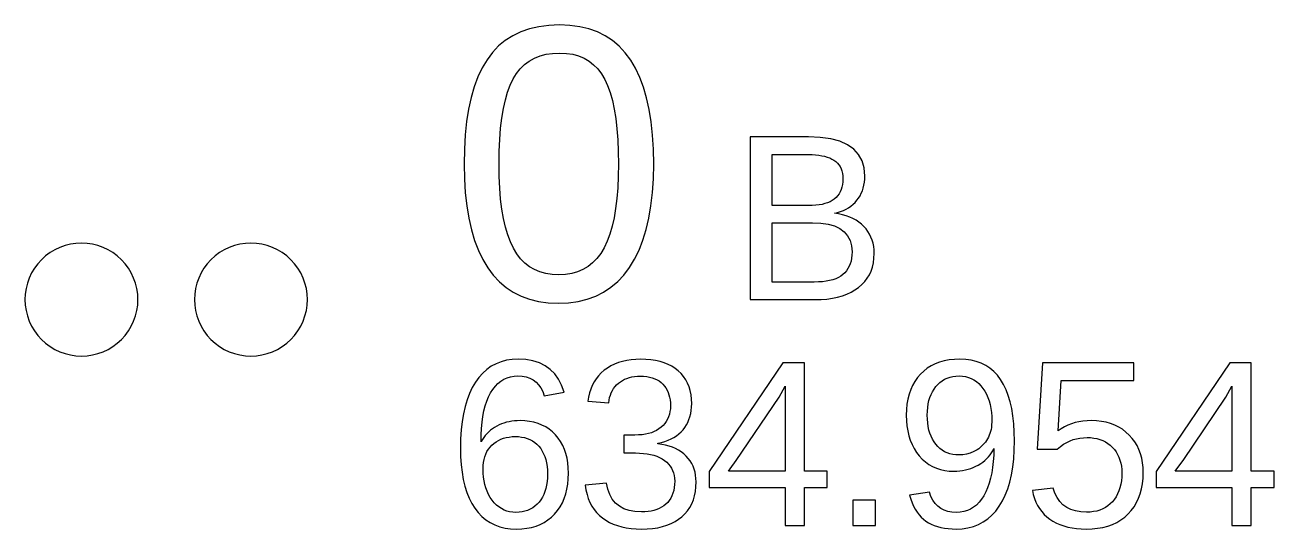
# Model space of a CAD drawing. Header units: metres. Extents: x -61 to 817, y 39 to 684.
# Drawn here: x 317.13 to 339.24, y 294.39 to 303.32 of the extents above; entities that cross this region are included whole.
import ezdxf

# ---------------------------------------------------------------- set-up
doc = ezdxf.new("R2010")
doc.units = ezdxf.units.M

msp = doc.modelspace()

# ---------------------------------------------------------------- linework, layer by layer
for p, q in [((325.907, 303.2), (325.764, 303.132)), ((326.061, 303.253), (325.907, 303.2)), ((326.227, 303.291), (326.061, 303.253)), ((326.405, 303.314), (326.227, 303.291)), ((326.594, 303.322), (326.405, 303.314)), ((326.778, 303.314), (326.594, 303.322)), ((326.951, 303.291), (326.778, 303.314)), ((327.113, 303.253), (326.951, 303.291)), ((327.264, 303.199), (327.113, 303.253)), ((327.404, 303.13), (327.264, 303.199)), ((325.514, 302.95), (325.406, 302.836)), ((325.633, 303.048), (325.514, 302.95)), ((325.764, 303.132), (325.633, 303.048)), ((327.533, 303.045), (327.404, 303.13)), ((327.651, 302.946), (327.533, 303.045)), ((327.758, 302.83), (327.651, 302.946)), ((325.406, 302.836), (325.31, 302.707)), ((326.058, 302.683), (326.149, 302.734)), ((326.149, 302.734), (326.248, 302.774)), ((326.248, 302.774), (326.356, 302.802)), ((326.356, 302.802), (326.471, 302.819)), ((326.471, 302.819), (326.594, 302.825)), ((326.594, 302.825), (326.714, 302.819)), ((326.714, 302.819), (326.826, 302.802)), ((326.826, 302.802), (326.931, 302.773)), ((326.931, 302.773), (327.027, 302.733)), ((327.027, 302.733), (327.116, 302.681)), ((327.854, 302.7), (327.758, 302.83)), ((325.225, 302.563), (325.149, 302.403)), ((325.31, 302.707), (325.225, 302.563)), ((325.831, 302.462), (325.899, 302.547)), ((325.899, 302.547), (325.974, 302.621)), ((325.974, 302.621), (326.058, 302.683)), ((327.116, 302.681), (327.197, 302.618)), ((327.197, 302.618), (327.271, 302.543)), ((327.271, 302.543), (327.336, 302.457)), ((327.939, 302.554), (327.854, 302.7)), ((328.014, 302.394), (327.939, 302.554)), ((325.149, 302.403), (325.084, 302.228)), ((325.72, 302.257), (325.772, 302.366)), ((325.772, 302.366), (325.831, 302.462)), ((327.336, 302.457), (327.394, 302.359)), ((327.394, 302.359), (327.445, 302.248)), ((328.079, 302.219), (328.014, 302.394)), ((325.084, 302.228), (325.029, 302.038)), ((325.634, 301.995), (325.673, 302.133)), ((325.673, 302.133), (325.72, 302.257)), ((327.445, 302.248), (327.49, 302.124)), ((327.49, 302.124), (327.529, 301.985)), ((328.135, 302.029), (328.079, 302.219)), ((324.984, 301.832), (324.949, 301.612)), ((325.029, 302.038), (324.984, 301.832)), ((325.572, 301.674), (325.6, 301.842)), ((325.6, 301.842), (325.634, 301.995)), ((327.529, 301.985), (327.562, 301.833)), ((327.562, 301.833), (327.589, 301.666)), ((328.18, 301.824), (328.135, 302.029)), ((324.949, 301.612), (324.924, 301.376)), ((325.551, 301.492), (325.572, 301.674)), ((327.589, 301.666), (327.61, 301.485)), ((328.215, 301.605), (328.18, 301.824)), ((325.535, 301.295), (325.551, 301.492)), ((327.61, 301.485), (327.625, 301.29)), ((328.24, 301.371), (328.215, 301.605)), ((324.924, 301.376), (324.909, 301.124)), ((325.526, 301.084), (325.535, 301.295)), ((327.625, 301.29), (327.634, 301.081)), ((328.255, 301.122), (328.24, 301.371)), ((331, 301.338), (329.968, 301.338)), ((329.968, 301.338), (329.968, 298.458)), ((331.21, 301.329), (331, 301.338)), ((331.395, 301.304), (331.21, 301.329)), ((331.555, 301.261), (331.395, 301.304)), ((331.691, 301.201), (331.555, 301.261)), ((331.802, 301.124), (331.691, 301.201)), ((324.909, 301.124), (324.904, 300.858)), ((325.523, 300.858), (325.526, 301.084)), ((327.634, 301.081), (327.637, 300.858)), ((328.26, 300.858), (328.255, 301.122)), ((330.356, 300.122), (330.356, 301.027)), ((330.356, 301.027), (331, 301.027)), ((331, 301.027), (331.064, 301.026)), ((331.064, 301.026), (331.124, 301.022)), ((331.124, 301.022), (331.182, 301.016)), ((331.182, 301.016), (331.235, 301.007)), ((331.235, 301.007), (331.286, 300.996)), ((331.286, 300.996), (331.332, 300.982)), ((331.332, 300.982), (331.376, 300.966)), ((331.376, 300.966), (331.415, 300.948)), ((331.415, 300.948), (331.452, 300.927)), ((331.888, 301.029), (331.802, 301.124)), ((331.95, 300.918), (331.888, 301.029)), ((324.904, 300.858), (324.909, 300.597)), ((325.526, 300.638), (325.523, 300.858)), ((327.637, 300.858), (327.634, 300.642)), ((328.255, 300.598), (328.26, 300.858)), ((331.452, 300.927), (331.485, 300.903)), ((331.485, 300.903), (331.514, 300.876)), ((331.514, 300.876), (331.539, 300.846)), ((331.539, 300.846), (331.56, 300.813)), ((331.56, 300.813), (331.578, 300.776)), ((331.578, 300.776), (331.591, 300.736)), ((331.591, 300.736), (331.601, 300.693)), ((331.987, 300.789), (331.95, 300.918)), ((331.999, 300.644), (331.987, 300.789)), ((324.909, 300.597), (324.924, 300.35)), ((325.535, 300.432), (325.526, 300.638)), ((327.634, 300.642), (327.624, 300.44)), ((328.239, 300.353), (328.255, 300.598)), ((331.601, 300.693), (331.607, 300.647)), ((331.607, 300.545), (331.601, 300.495)), ((331.607, 300.647), (331.609, 300.597)), ((331.609, 300.597), (331.607, 300.545)), ((331.983, 300.483), (331.992, 300.535)), ((331.992, 300.535), (331.997, 300.588)), ((331.997, 300.588), (331.999, 300.644)), ((324.924, 300.35), (324.95, 300.117)), ((325.551, 300.239), (325.535, 300.432)), ((327.624, 300.44), (327.609, 300.25)), ((328.212, 300.121), (328.239, 300.353)), ((331.517, 300.296), (331.489, 300.265)), ((331.541, 300.33), (331.517, 300.296)), ((331.562, 300.367), (331.541, 300.33)), ((331.579, 300.406), (331.562, 300.367)), ((331.592, 300.449), (331.579, 300.406)), ((331.601, 300.495), (331.592, 300.449)), ((331.887, 300.256), (331.914, 300.298)), ((331.914, 300.298), (331.936, 300.341)), ((331.936, 300.341), (331.955, 300.387)), ((331.955, 300.387), (331.971, 300.434)), ((331.971, 300.434), (331.983, 300.483)), ((324.95, 300.117), (324.986, 299.899)), ((325.573, 300.06), (325.551, 300.239)), ((325.601, 299.894), (325.573, 300.06)), ((327.586, 300.072), (327.558, 299.908)), ((327.609, 300.25), (327.586, 300.072)), ((328.176, 299.903), (328.212, 300.121)), ((331, 300.122), (330.356, 300.122)), ((331.066, 300.123), (331, 300.122)), ((331.128, 300.128), (331.066, 300.123)), ((331.187, 300.135), (331.128, 300.128)), ((331.241, 300.145), (331.187, 300.135)), ((331.292, 300.158), (331.241, 300.145)), ((331.339, 300.173), (331.292, 300.158)), ((331.382, 300.192), (331.339, 300.173)), ((331.421, 300.213), (331.382, 300.192)), ((331.457, 300.238), (331.421, 300.213)), ((331.489, 300.265), (331.457, 300.238)), ((331.618, 300.038), (331.665, 300.061)), ((331.665, 300.061), (331.71, 300.086)), ((331.71, 300.086), (331.751, 300.115)), ((331.751, 300.115), (331.789, 300.146)), ((331.789, 300.146), (331.825, 300.18)), ((331.825, 300.18), (331.858, 300.217)), ((331.858, 300.217), (331.887, 300.256)), ((324.986, 299.899), (325.033, 299.695)), ((325.635, 299.742), (325.601, 299.894)), ((327.558, 299.908), (327.524, 299.756)), ((328.128, 299.7), (328.176, 299.903)), ((331.46, 299.986), (331.516, 300)), ((331.533, 299.975), (331.46, 299.986)), ((331.516, 300), (331.568, 300.018)), ((331.602, 299.96), (331.533, 299.975)), ((331.568, 300.018), (331.618, 300.038)), ((331.668, 299.942), (331.602, 299.96)), ((331.73, 299.92), (331.668, 299.942)), ((331.788, 299.894), (331.73, 299.92)), ((331.842, 299.864), (331.788, 299.894)), ((331.892, 299.831), (331.842, 299.864)), ((325.033, 299.695), (325.09, 299.505)), ((325.676, 299.604), (325.635, 299.742)), ((327.524, 299.756), (327.483, 299.617)), ((328.07, 299.51), (328.128, 299.7)), ((330.356, 298.769), (330.356, 299.819)), ((330.356, 299.819), (331.07, 299.819)), ((331.07, 299.819), (331.217, 299.812)), ((331.217, 299.812), (331.347, 299.793)), ((331.347, 299.793), (331.46, 299.762)), ((331.46, 299.762), (331.555, 299.717)), ((331.555, 299.717), (331.633, 299.66)), ((331.633, 299.66), (331.694, 299.59)), ((331.938, 299.794), (331.892, 299.831)), ((331.981, 299.754), (331.938, 299.794)), ((332.019, 299.71), (331.981, 299.754)), ((332.053, 299.664), (332.019, 299.71)), ((332.083, 299.616), (332.053, 299.664)), ((317.84, 299.415), (317.747, 299.382)), ((317.935, 299.439), (317.84, 299.415)), ((318.032, 299.453), (317.935, 299.439)), ((318.13, 299.458), (318.032, 299.453)), ((318.228, 299.453), (318.13, 299.458)), ((318.325, 299.439), (318.228, 299.453)), ((318.42, 299.415), (318.325, 299.439)), ((318.513, 299.382), (318.42, 299.415)), ((320.84, 299.415), (320.747, 299.382)), ((320.935, 299.439), (320.84, 299.415)), ((321.032, 299.453), (320.935, 299.439)), ((321.13, 299.458), (321.032, 299.453)), ((321.228, 299.453), (321.13, 299.458)), ((321.325, 299.439), (321.228, 299.453)), ((321.42, 299.415), (321.325, 299.439)), ((321.513, 299.382), (321.42, 299.415)), ((325.09, 299.505), (325.157, 299.33)), ((325.723, 299.478), (325.676, 299.604)), ((325.776, 299.367), (325.723, 299.478)), ((327.435, 299.491), (327.382, 299.377)), ((327.483, 299.617), (327.435, 299.491)), ((328.002, 299.335), (328.07, 299.51)), ((331.694, 299.59), (331.737, 299.507)), ((331.737, 299.507), (331.763, 299.412)), ((331.763, 299.412), (331.772, 299.304)), ((332.107, 299.565), (332.083, 299.616)), ((332.128, 299.512), (332.107, 299.565)), ((332.144, 299.456), (332.128, 299.512)), ((332.155, 299.398), (332.144, 299.456)), ((332.162, 299.337), (332.155, 299.398)), ((317.495, 299.231), (317.423, 299.165)), ((317.574, 299.289), (317.495, 299.231)), ((317.658, 299.34), (317.574, 299.289)), ((317.747, 299.382), (317.658, 299.34)), ((318.601, 299.34), (318.513, 299.382)), ((318.685, 299.289), (318.601, 299.34)), ((318.764, 299.231), (318.685, 299.289)), ((318.837, 299.165), (318.764, 299.231)), ((320.495, 299.231), (320.423, 299.165)), ((320.574, 299.289), (320.495, 299.231)), ((320.658, 299.34), (320.574, 299.289)), ((320.747, 299.382), (320.658, 299.34)), ((321.601, 299.34), (321.513, 299.382)), ((321.685, 299.289), (321.601, 299.34)), ((321.764, 299.231), (321.685, 299.289)), ((321.837, 299.165), (321.764, 299.231)), ((325.157, 299.33), (325.234, 299.169)), ((325.836, 299.268), (325.776, 299.367)), ((325.903, 299.18), (325.836, 299.268)), ((325.978, 299.105), (325.903, 299.18)), ((327.254, 299.186), (327.179, 299.109)), ((327.322, 299.276), (327.254, 299.186)), ((327.382, 299.377), (327.322, 299.276)), ((327.922, 299.173), (328.002, 299.335)), ((331.764, 299.192), (331.754, 299.141)), ((331.77, 299.246), (331.764, 299.192)), ((331.772, 299.304), (331.77, 299.246)), ((332.15, 299.111), (332.16, 299.19)), ((332.16, 299.19), (332.164, 299.274)), ((332.164, 299.274), (332.162, 299.337)), ((317.298, 299.013), (317.248, 298.929)), ((317.357, 299.092), (317.298, 299.013)), ((317.423, 299.165), (317.357, 299.092)), ((318.903, 299.092), (318.837, 299.165)), ((318.961, 299.013), (318.903, 299.092)), ((319.012, 298.929), (318.961, 299.013)), ((320.298, 299.013), (320.248, 298.929)), ((320.357, 299.092), (320.298, 299.013)), ((320.423, 299.165), (320.357, 299.092)), ((321.903, 299.092), (321.837, 299.165)), ((321.961, 299.013), (321.903, 299.092)), ((322.012, 298.929), (321.961, 299.013)), ((325.234, 299.169), (325.322, 299.022)), ((325.322, 299.022), (325.42, 298.89)), ((326.06, 299.04), (325.978, 299.105)), ((326.149, 298.988), (326.06, 299.04)), ((326.246, 298.947), (326.149, 298.988)), ((327.008, 298.99), (326.912, 298.948)), ((327.098, 299.044), (327.008, 298.99)), ((327.179, 299.109), (327.098, 299.044)), ((327.733, 298.893), (327.833, 299.026)), ((327.833, 299.026), (327.922, 299.173)), ((331.674, 298.969), (331.645, 298.934)), ((331.7, 299.007), (331.674, 298.969)), ((331.722, 299.049), (331.7, 299.007)), ((331.74, 299.093), (331.722, 299.049)), ((331.754, 299.141), (331.74, 299.093)), ((332.079, 298.898), (332.109, 298.964)), ((332.109, 298.964), (332.133, 299.035)), ((332.133, 299.035), (332.15, 299.111)), ((317.173, 298.748), (317.149, 298.653)), ((317.206, 298.84), (317.173, 298.748)), ((317.248, 298.929), (317.206, 298.84)), ((319.054, 298.84), (319.012, 298.929)), ((319.087, 298.748), (319.054, 298.84)), ((319.111, 298.653), (319.087, 298.748)), ((320.173, 298.748), (320.149, 298.653)), ((320.206, 298.84), (320.173, 298.748)), ((320.248, 298.929), (320.206, 298.84)), ((322.054, 298.84), (322.012, 298.929)), ((322.087, 298.748), (322.054, 298.84)), ((322.111, 298.653), (322.087, 298.748)), ((325.42, 298.89), (325.528, 298.774)), ((325.528, 298.774), (325.647, 298.673)), ((326.35, 298.918), (326.246, 298.947)), ((326.461, 298.901), (326.35, 298.918)), ((326.58, 298.895), (326.461, 298.901)), ((326.698, 298.901), (326.58, 298.895)), ((326.809, 298.919), (326.698, 298.901)), ((326.912, 298.948), (326.809, 298.919)), ((327.503, 298.675), (327.623, 298.776)), ((327.623, 298.776), (327.733, 298.893)), ((331.1, 298.769), (330.356, 298.769)), ((331.176, 298.77), (331.1, 298.769)), ((331.246, 298.775), (331.176, 298.77)), ((331.313, 298.784), (331.246, 298.775)), ((331.374, 298.795), (331.313, 298.784)), ((331.431, 298.81), (331.374, 298.795)), ((331.483, 298.828), (331.431, 298.81)), ((331.53, 298.85), (331.483, 298.828)), ((331.573, 298.875), (331.53, 298.85)), ((331.611, 298.903), (331.573, 298.875)), ((331.645, 298.934), (331.611, 298.903)), ((331.946, 298.723), (331.997, 298.777)), ((331.997, 298.777), (332.041, 298.835)), ((332.041, 298.835), (332.079, 298.898)), ((317.135, 298.556), (317.13, 298.458)), ((317.149, 298.653), (317.135, 298.556)), ((319.125, 298.556), (319.111, 298.653)), ((319.13, 298.458), (319.125, 298.556)), ((320.135, 298.556), (320.13, 298.458)), ((320.149, 298.653), (320.135, 298.556)), ((322.125, 298.556), (322.111, 298.653)), ((322.13, 298.458), (322.125, 298.556)), ((325.647, 298.673), (325.775, 298.588)), ((325.775, 298.588), (325.914, 298.518)), ((325.914, 298.518), (326.064, 298.464)), ((327.083, 298.464), (327.233, 298.519)), ((327.233, 298.519), (327.373, 298.589)), ((327.373, 298.589), (327.503, 298.675)), ((331.515, 298.5), (331.6, 298.524)), ((331.6, 298.524), (331.68, 298.553)), ((331.68, 298.553), (331.755, 298.588)), ((331.755, 298.588), (331.824, 298.628)), ((331.824, 298.628), (331.888, 298.673)), ((331.888, 298.673), (331.946, 298.723)), ((317.13, 298.458), (317.135, 298.36)), ((317.135, 298.36), (317.149, 298.263)), ((319.111, 298.263), (319.125, 298.36)), ((319.125, 298.36), (319.13, 298.458)), ((320.13, 298.458), (320.135, 298.36)), ((320.135, 298.36), (320.149, 298.263)), ((322.111, 298.263), (322.125, 298.36)), ((322.125, 298.36), (322.13, 298.458)), ((326.064, 298.464), (326.223, 298.425)), ((326.223, 298.425), (326.393, 298.402)), ((326.393, 298.402), (326.573, 298.394)), ((326.573, 298.394), (326.753, 298.402)), ((326.753, 298.402), (326.923, 298.425)), ((326.923, 298.425), (327.083, 298.464)), ((329.968, 298.458), (331.12, 298.458)), ((331.12, 298.458), (331.227, 298.46)), ((331.227, 298.46), (331.328, 298.468)), ((331.328, 298.468), (331.424, 298.482)), ((331.424, 298.482), (331.515, 298.5)), ((317.149, 298.263), (317.173, 298.168)), ((317.173, 298.168), (317.206, 298.075)), ((317.206, 298.075), (317.248, 297.986)), ((319.012, 297.986), (319.054, 298.075)), ((319.054, 298.075), (319.087, 298.168)), ((319.087, 298.168), (319.111, 298.263)), ((320.149, 298.263), (320.173, 298.168)), ((320.173, 298.168), (320.206, 298.075)), ((320.206, 298.075), (320.248, 297.986)), ((322.012, 297.986), (322.054, 298.075)), ((322.054, 298.075), (322.087, 298.168)), ((322.087, 298.168), (322.111, 298.263)), ((317.248, 297.986), (317.298, 297.902)), ((317.298, 297.902), (317.357, 297.823)), ((318.903, 297.823), (318.961, 297.902)), ((318.961, 297.902), (319.012, 297.986)), ((320.248, 297.986), (320.298, 297.902)), ((320.298, 297.902), (320.357, 297.823)), ((321.903, 297.823), (321.961, 297.902)), ((321.961, 297.902), (322.012, 297.986)), ((317.357, 297.823), (317.423, 297.751)), ((317.423, 297.751), (317.495, 297.685)), ((317.495, 297.685), (317.574, 297.626)), ((318.685, 297.626), (318.764, 297.685)), ((318.764, 297.685), (318.837, 297.751)), ((318.837, 297.751), (318.903, 297.823)), ((320.357, 297.823), (320.423, 297.751)), ((320.423, 297.751), (320.495, 297.685)), ((320.495, 297.685), (320.574, 297.626)), ((321.685, 297.626), (321.764, 297.685)), ((321.764, 297.685), (321.837, 297.751)), ((321.837, 297.751), (321.903, 297.823)), ((317.574, 297.626), (317.658, 297.576)), ((317.658, 297.576), (317.747, 297.534)), ((317.747, 297.534), (317.84, 297.501)), ((317.84, 297.501), (317.935, 297.477)), ((317.935, 297.477), (318.032, 297.463)), ((318.032, 297.463), (318.13, 297.458)), ((318.13, 297.458), (318.228, 297.463)), ((318.228, 297.463), (318.325, 297.477)), ((318.325, 297.477), (318.42, 297.501)), ((318.42, 297.501), (318.513, 297.534)), ((318.513, 297.534), (318.601, 297.576)), ((318.601, 297.576), (318.685, 297.626)), ((320.574, 297.626), (320.658, 297.576)), ((320.658, 297.576), (320.747, 297.534)), ((320.747, 297.534), (320.84, 297.501)), ((320.84, 297.501), (320.935, 297.477)), ((320.935, 297.477), (321.032, 297.463)), ((321.032, 297.463), (321.13, 297.458)), ((321.13, 297.458), (321.228, 297.463)), ((321.228, 297.463), (321.325, 297.477)), ((321.325, 297.477), (321.42, 297.501)), ((321.42, 297.501), (321.513, 297.534)), ((321.513, 297.534), (321.601, 297.576)), ((321.601, 297.576), (321.685, 297.626)), ((325.307, 297.221), (325.234, 297.156)), ((325.385, 297.276), (325.307, 297.221)), ((325.469, 297.321), (325.385, 297.276)), ((325.558, 297.357), (325.469, 297.321)), ((325.653, 297.382), (325.558, 297.357)), ((325.754, 297.397), (325.653, 297.382)), ((325.86, 297.402), (325.754, 297.397)), ((325.997, 297.395), (325.86, 297.402)), ((326.123, 297.373), (325.997, 297.395)), ((326.237, 297.337), (326.123, 297.373)), ((326.339, 297.287), (326.237, 297.337)), ((326.429, 297.222), (326.339, 297.287)), ((326.508, 297.143), (326.429, 297.222)), ((327.386, 297.205), (327.333, 297.159)), ((327.443, 297.246), (327.386, 297.205)), ((327.504, 297.283), (327.443, 297.246)), ((327.568, 297.314), (327.504, 297.283)), ((327.636, 297.341), (327.568, 297.314)), ((327.708, 297.363), (327.636, 297.341)), ((327.783, 297.38), (327.708, 297.363)), ((327.861, 297.392), (327.783, 297.38)), ((327.943, 297.399), (327.861, 297.392)), ((328.029, 297.402), (327.943, 297.399)), ((328.122, 297.399), (328.029, 297.402)), ((328.21, 297.392), (328.122, 297.399)), ((328.293, 297.379), (328.21, 297.392)), ((328.372, 297.361), (328.293, 297.379)), ((328.446, 297.338), (328.372, 297.361)), ((328.515, 297.309), (328.446, 297.338)), ((328.58, 297.276), (328.515, 297.309)), ((328.64, 297.237), (328.58, 297.276)), ((328.695, 297.194), (328.64, 297.237)), ((328.745, 297.146), (328.695, 297.194)), ((330.549, 297.338), (329.244, 295.414)), ((330.931, 297.338), (330.549, 297.338)), ((330.931, 295.418), (330.931, 297.338)), ((333.041, 297.192), (332.983, 297.137)), ((333.104, 297.242), (333.041, 297.192)), ((333.172, 297.284), (333.104, 297.242)), ((333.245, 297.32), (333.172, 297.284)), ((333.322, 297.349), (333.245, 297.32)), ((333.405, 297.372), (333.322, 297.349)), ((333.492, 297.389), (333.405, 297.372)), ((333.584, 297.399), (333.492, 297.389)), ((333.681, 297.402), (333.584, 297.399)), ((333.784, 297.397), (333.681, 297.402)), ((333.881, 297.384), (333.784, 297.397)), ((333.972, 297.362), (333.881, 297.384)), ((334.058, 297.331), (333.972, 297.362)), ((334.138, 297.29), (334.058, 297.331)), ((334.212, 297.241), (334.138, 297.29)), ((334.281, 297.183), (334.212, 297.241)), ((335.142, 297.338), (335.047, 295.809)), ((336.762, 297.338), (335.142, 297.338)), ((336.762, 297.027), (336.762, 297.338)), ((338.458, 297.338), (337.153, 295.414)), ((338.84, 297.338), (338.458, 297.338)), ((338.84, 295.418), (338.84, 297.338)), ((325.105, 296.995), (325.049, 296.9)), ((325.167, 297.08), (325.105, 296.995)), ((325.234, 297.156), (325.167, 297.08)), ((325.457, 296.923), (325.503, 296.971)), ((325.503, 296.971), (325.553, 297.012)), ((325.553, 297.012), (325.607, 297.046)), ((325.607, 297.046), (325.664, 297.071)), ((325.664, 297.071), (325.724, 297.09)), ((325.724, 297.09), (325.788, 297.101)), ((325.788, 297.101), (325.855, 297.105)), ((325.855, 297.105), (325.932, 297.101)), ((325.932, 297.101), (326.003, 297.088)), ((326.003, 297.088), (326.067, 297.066)), ((326.067, 297.066), (326.126, 297.036)), ((326.126, 297.036), (326.178, 296.997)), ((326.178, 296.997), (326.223, 296.95)), ((326.575, 297.049), (326.508, 297.143)), ((326.63, 296.941), (326.575, 297.049)), ((327.205, 296.999), (327.173, 296.938)), ((327.242, 297.056), (327.205, 296.999)), ((327.285, 297.11), (327.242, 297.056)), ((327.333, 297.159), (327.285, 297.11)), ((327.604, 296.948), (327.636, 296.977)), ((327.636, 296.977), (327.67, 297.003)), ((327.67, 297.003), (327.706, 297.026)), ((327.706, 297.026), (327.745, 297.046)), ((327.745, 297.046), (327.786, 297.063)), ((327.786, 297.063), (327.829, 297.076)), ((327.829, 297.076), (327.875, 297.087)), ((327.875, 297.087), (327.922, 297.095)), ((327.922, 297.095), (327.972, 297.099)), ((327.972, 297.099), (328.025, 297.101)), ((328.025, 297.101), (328.082, 297.099)), ((328.082, 297.099), (328.136, 297.094)), ((328.136, 297.094), (328.186, 297.085)), ((328.186, 297.085), (328.234, 297.073)), ((328.234, 297.073), (328.278, 297.057)), ((328.278, 297.057), (328.319, 297.038)), ((328.319, 297.038), (328.357, 297.016)), ((328.357, 297.016), (328.391, 296.989)), ((328.391, 296.989), (328.423, 296.96)), ((328.789, 297.094), (328.745, 297.146)), ((328.827, 297.038), (328.789, 297.094)), ((328.859, 296.977), (328.827, 297.038)), ((328.886, 296.913), (328.859, 296.977)), ((332.884, 297.01), (332.844, 296.939)), ((332.93, 297.076), (332.884, 297.01)), ((332.983, 297.137), (332.93, 297.076)), ((333.29, 296.956), (333.328, 296.991)), ((333.328, 296.991), (333.368, 297.021)), ((333.368, 297.021), (333.411, 297.047)), ((333.411, 297.047), (333.457, 297.068)), ((333.457, 297.068), (333.506, 297.084)), ((333.506, 297.084), (333.557, 297.096)), ((333.557, 297.096), (333.611, 297.102)), ((333.611, 297.102), (333.668, 297.105)), ((333.668, 297.105), (333.726, 297.102)), ((333.726, 297.102), (333.781, 297.094)), ((333.781, 297.094), (333.833, 297.08)), ((333.833, 297.08), (333.882, 297.062)), ((333.882, 297.062), (333.929, 297.037)), ((333.929, 297.037), (333.973, 297.007)), ((333.973, 297.007), (334.015, 296.972)), ((334.015, 296.972), (334.054, 296.932)), ((334.344, 297.117), (334.281, 297.183)), ((334.401, 297.041), (334.344, 297.117)), ((334.452, 296.956), (334.401, 297.041)), ((335.421, 296.131), (335.475, 297.027)), ((335.475, 297.027), (336.762, 297.027)), ((325, 296.797), (324.958, 296.685)), ((325.049, 296.9), (325, 296.797)), ((325.338, 296.735), (325.374, 296.805)), ((325.374, 296.805), (325.414, 296.868)), ((325.414, 296.868), (325.457, 296.923)), ((326.223, 296.95), (326.263, 296.894)), ((326.263, 296.894), (326.296, 296.829)), ((326.296, 296.829), (326.323, 296.756)), ((326.323, 296.756), (326.673, 296.819)), ((326.673, 296.819), (326.63, 296.941)), ((327.124, 296.805), (327.107, 296.732)), ((327.146, 296.873), (327.124, 296.805)), ((327.173, 296.938), (327.146, 296.873)), ((327.48, 296.723), (327.493, 296.767)), ((327.493, 296.767), (327.509, 296.808)), ((327.509, 296.808), (327.529, 296.847)), ((327.529, 296.847), (327.551, 296.883)), ((327.551, 296.883), (327.576, 296.917)), ((327.576, 296.917), (327.604, 296.948)), ((328.423, 296.96), (328.451, 296.927)), ((328.451, 296.927), (328.476, 296.893)), ((328.476, 296.893), (328.497, 296.855)), ((328.497, 296.855), (328.515, 296.815)), ((328.515, 296.815), (328.53, 296.773)), ((328.53, 296.773), (328.542, 296.728)), ((328.906, 296.845), (328.886, 296.913)), ((328.921, 296.773), (328.906, 296.845)), ((328.93, 296.696), (328.921, 296.773)), ((330.479, 296.731), (330.585, 296.926)), ((330.585, 296.926), (330.585, 295.418)), ((332.782, 296.782), (332.76, 296.697)), ((332.81, 296.863), (332.782, 296.782)), ((332.844, 296.939), (332.81, 296.863)), ((333.151, 296.725), (333.171, 296.777)), ((333.171, 296.777), (333.195, 296.827)), ((333.195, 296.827), (333.223, 296.874)), ((333.223, 296.874), (333.255, 296.917)), ((333.255, 296.917), (333.29, 296.956)), ((334.054, 296.932), (334.09, 296.886)), ((334.09, 296.886), (334.123, 296.835)), ((334.123, 296.835), (334.152, 296.782)), ((334.152, 296.782), (334.177, 296.724)), ((334.498, 296.862), (334.452, 296.956)), ((334.537, 296.76), (334.498, 296.862)), ((334.57, 296.648), (334.537, 296.76)), ((338.387, 296.731), (338.494, 296.926)), ((338.494, 296.926), (338.494, 295.418)), ((324.922, 296.564), (324.892, 296.435)), ((324.958, 296.685), (324.922, 296.564)), ((325.256, 296.485), (325.279, 296.575)), ((325.279, 296.575), (325.307, 296.658)), ((325.307, 296.658), (325.338, 296.735)), ((327.107, 296.732), (327.096, 296.656)), ((327.096, 296.656), (327.464, 296.628)), ((327.464, 296.628), (327.47, 296.677)), ((327.47, 296.677), (327.48, 296.723)), ((328.542, 296.728), (328.55, 296.68)), ((328.555, 296.525), (328.548, 296.475)), ((328.55, 296.68), (328.555, 296.63)), ((328.555, 296.63), (328.557, 296.578)), ((328.557, 296.578), (328.555, 296.525)), ((328.925, 296.494), (328.931, 296.554)), ((328.933, 296.616), (328.93, 296.696)), ((328.931, 296.554), (328.933, 296.616)), ((329.723, 295.608), (330.479, 296.731)), ((332.744, 296.606), (332.735, 296.511)), ((332.76, 296.697), (332.744, 296.606)), ((333.106, 296.48), (333.112, 296.546)), ((333.112, 296.546), (333.121, 296.609)), ((333.121, 296.609), (333.134, 296.668)), ((333.134, 296.668), (333.151, 296.725)), ((334.177, 296.724), (334.199, 296.663)), ((334.199, 296.663), (334.216, 296.599)), ((334.216, 296.599), (334.23, 296.531)), ((334.23, 296.531), (334.239, 296.46)), ((334.598, 296.528), (334.57, 296.648)), ((334.619, 296.398), (334.598, 296.528)), ((337.632, 295.608), (338.387, 296.731)), ((324.892, 296.435), (324.869, 296.297)), ((325.223, 296.286), (325.237, 296.389)), ((325.237, 296.389), (325.256, 296.485)), ((325.746, 296.303), (325.699, 296.295)), ((325.794, 296.309), (325.746, 296.303)), ((325.844, 296.313), (325.794, 296.309)), ((325.895, 296.314), (325.844, 296.313)), ((325.98, 296.311), (325.895, 296.314)), ((326.062, 296.301), (325.98, 296.311)), ((326.139, 296.286), (326.062, 296.301)), ((328.506, 296.339), (328.483, 296.3)), ((328.524, 296.382), (328.506, 296.339)), ((328.538, 296.427), (328.524, 296.382)), ((328.548, 296.475), (328.538, 296.427)), ((328.865, 296.283), (328.885, 296.332)), ((328.885, 296.332), (328.902, 296.384)), ((328.902, 296.384), (328.916, 296.438)), ((328.916, 296.438), (328.925, 296.494)), ((332.735, 296.511), (332.732, 296.411)), ((332.732, 296.411), (332.735, 296.313)), ((332.735, 296.313), (332.743, 296.22)), ((333.104, 296.411), (333.106, 296.48)), ((333.106, 296.34), (333.104, 296.411)), ((333.112, 296.273), (333.106, 296.34)), ((334.239, 296.46), (334.245, 296.385)), ((334.247, 296.307), (334.243, 296.23)), ((334.245, 296.385), (334.247, 296.307)), ((334.634, 296.26), (334.619, 296.398)), ((335.858, 296.305), (335.787, 296.293)), ((335.932, 296.312), (335.858, 296.305)), ((336.009, 296.314), (335.932, 296.312)), ((336.1, 296.311), (336.009, 296.314)), ((336.187, 296.301), (336.1, 296.311)), ((336.27, 296.285), (336.187, 296.301)), ((324.853, 296.15), (324.843, 295.994)), ((324.869, 296.297), (324.853, 296.15)), ((325.206, 296.06), (325.212, 296.176)), ((325.212, 296.176), (325.223, 296.286)), ((325.308, 296.083), (325.279, 296.05)), ((325.339, 296.114), (325.308, 296.083)), ((325.372, 296.143), (325.339, 296.114)), ((325.407, 296.17), (325.372, 296.143)), ((325.444, 296.194), (325.407, 296.17)), ((325.483, 296.217), (325.444, 296.194)), ((325.523, 296.237), (325.483, 296.217)), ((325.565, 296.255), (325.523, 296.237)), ((325.609, 296.271), (325.565, 296.255)), ((325.653, 296.284), (325.609, 296.271)), ((325.699, 296.295), (325.653, 296.284)), ((326.213, 296.264), (326.139, 296.286)), ((326.282, 296.236), (326.213, 296.264)), ((326.348, 296.202), (326.282, 296.236)), ((326.409, 296.161), (326.348, 296.202)), ((326.467, 296.115), (326.409, 296.161)), ((326.52, 296.062), (326.467, 296.115)), ((328.168, 296.085), (328.113, 296.073)), ((328.219, 296.1), (328.168, 296.085)), ((328.267, 296.119), (328.219, 296.1)), ((328.312, 296.141), (328.267, 296.119)), ((328.354, 296.167), (328.312, 296.141)), ((328.392, 296.196), (328.354, 296.167)), ((328.426, 296.228), (328.392, 296.196)), ((328.457, 296.262), (328.426, 296.228)), ((328.483, 296.3), (328.457, 296.262)), ((328.705, 296.079), (328.744, 296.115)), ((328.744, 296.115), (328.78, 296.153)), ((328.78, 296.153), (328.812, 296.194)), ((328.812, 296.194), (328.84, 296.237)), ((328.84, 296.237), (328.865, 296.283)), ((332.743, 296.22), (332.758, 296.131)), ((332.758, 296.131), (332.777, 296.047)), ((333.121, 296.209), (333.112, 296.273)), ((333.134, 296.148), (333.121, 296.209)), ((333.151, 296.091), (333.134, 296.148)), ((333.171, 296.037), (333.151, 296.091)), ((334.212, 296.089), (334.2, 296.056)), ((334.223, 296.123), (334.212, 296.089)), ((334.232, 296.158), (334.223, 296.123)), ((334.238, 296.194), (334.232, 296.158)), ((334.243, 296.23), (334.238, 296.194)), ((334.643, 296.112), (334.634, 296.26)), ((334.646, 295.956), (334.643, 296.112)), ((335.475, 296.169), (335.421, 296.131)), ((335.531, 296.203), (335.475, 296.169)), ((335.591, 296.232), (335.531, 296.203)), ((335.654, 296.257), (335.591, 296.232)), ((335.719, 296.278), (335.654, 296.257)), ((335.787, 296.293), (335.719, 296.278)), ((336.348, 296.263), (336.27, 296.285)), ((336.423, 296.235), (336.348, 296.263)), ((336.493, 296.2), (336.423, 296.235)), ((336.559, 296.16), (336.493, 296.2)), ((336.62, 296.112), (336.559, 296.16)), ((336.678, 296.059), (336.62, 296.112)), ((324.843, 295.994), (324.84, 295.83)), ((325.204, 295.937), (325.206, 296.06)), ((325.227, 295.977), (325.204, 295.937)), ((325.252, 296.014), (325.227, 295.977)), ((325.279, 296.05), (325.252, 296.014)), ((325.363, 295.844), (325.396, 295.879)), ((325.396, 295.879), (325.432, 295.911)), ((325.432, 295.911), (325.47, 295.939)), ((325.47, 295.939), (325.511, 295.964)), ((325.511, 295.964), (325.555, 295.985)), ((325.555, 295.985), (325.6, 296.002)), ((325.6, 296.002), (325.648, 296.015)), ((325.648, 296.015), (325.699, 296.024)), ((325.699, 296.024), (325.752, 296.03)), ((325.752, 296.03), (325.807, 296.032)), ((325.807, 296.032), (325.865, 296.03)), ((325.865, 296.03), (325.921, 296.023)), ((325.921, 296.023), (325.974, 296.013)), ((325.974, 296.013), (326.023, 295.998)), ((326.023, 295.998), (326.07, 295.978)), ((326.07, 295.978), (326.114, 295.955)), ((326.114, 295.955), (326.155, 295.927)), ((326.155, 295.927), (326.193, 295.895)), ((326.193, 295.895), (326.228, 295.859)), ((326.228, 295.859), (326.26, 295.819)), ((326.569, 296.004), (326.52, 296.062)), ((326.612, 295.942), (326.569, 296.004)), ((326.649, 295.875), (326.612, 295.942)), ((326.68, 295.804), (326.649, 295.875)), ((327.929, 296.058), (327.731, 296.058)), ((327.731, 296.058), (327.731, 295.741)), ((327.993, 296.06), (327.929, 296.058)), ((328.055, 296.065), (327.993, 296.06)), ((328.113, 296.073), (328.055, 296.065)), ((328.336, 295.912), (328.399, 295.927)), ((328.336, 295.904), (328.336, 295.912)), ((328.405, 295.894), (328.336, 295.904)), ((328.399, 295.927), (328.458, 295.945)), ((328.471, 295.881), (328.405, 295.894)), ((328.458, 295.945), (328.514, 295.967)), ((328.533, 295.864), (328.471, 295.881)), ((328.514, 295.967), (328.567, 295.991)), ((328.592, 295.844), (328.533, 295.864)), ((328.567, 295.991), (328.616, 296.017)), ((328.616, 296.017), (328.662, 296.047)), ((328.662, 296.047), (328.705, 296.079)), ((332.777, 296.047), (332.803, 295.967)), ((332.803, 295.967), (332.834, 295.891)), ((332.834, 295.891), (332.871, 295.819)), ((333.195, 295.986), (333.171, 296.037)), ((333.223, 295.939), (333.195, 295.986)), ((333.255, 295.895), (333.223, 295.939)), ((333.29, 295.855), (333.255, 295.895)), ((334.066, 295.86), (334.041, 295.838)), ((334.089, 295.883), (334.066, 295.86)), ((334.111, 295.908), (334.089, 295.883)), ((334.132, 295.935), (334.111, 295.908)), ((334.151, 295.963), (334.132, 295.935)), ((334.185, 296.024), (334.151, 295.963)), ((334.2, 296.056), (334.185, 296.024)), ((334.643, 295.793), (334.646, 295.956)), ((335.461, 295.855), (335.518, 295.896)), ((335.518, 295.896), (335.574, 295.929)), ((335.574, 295.929), (335.631, 295.957)), ((335.631, 295.957), (335.687, 295.978)), ((335.687, 295.978), (335.746, 295.994)), ((335.746, 295.994), (335.806, 296.006)), ((335.806, 296.006), (335.868, 296.012)), ((335.868, 296.012), (335.933, 296.015)), ((335.933, 296.015), (335.994, 296.013)), ((335.994, 296.013), (336.052, 296.006)), ((336.052, 296.006), (336.108, 295.995)), ((336.108, 295.995), (336.161, 295.98)), ((336.161, 295.98), (336.21, 295.961)), ((336.21, 295.961), (336.257, 295.937)), ((336.257, 295.937), (336.301, 295.91)), ((336.301, 295.91), (336.343, 295.877)), ((336.343, 295.877), (336.381, 295.841)), ((336.73, 296), (336.678, 296.059)), ((336.777, 295.938), (336.73, 296)), ((336.817, 295.872), (336.777, 295.938)), ((336.851, 295.802), (336.817, 295.872)), ((324.84, 295.83), (324.843, 295.678)), ((324.843, 295.678), (324.852, 295.534)), ((325.257, 295.625), (325.271, 295.674)), ((325.271, 295.674), (325.288, 295.721)), ((325.288, 295.721), (325.309, 295.765)), ((325.309, 295.765), (325.334, 295.806)), ((325.334, 295.806), (325.363, 295.844)), ((326.26, 295.819), (326.288, 295.775)), ((326.288, 295.775), (326.312, 295.728)), ((326.312, 295.728), (326.333, 295.677)), ((326.333, 295.677), (326.35, 295.623)), ((326.706, 295.729), (326.68, 295.804)), ((326.726, 295.65), (326.706, 295.729)), ((326.74, 295.566), (326.726, 295.65)), ((327.731, 295.741), (327.937, 295.741)), ((327.937, 295.741), (328.01, 295.739)), ((328.01, 295.739), (328.079, 295.734)), ((328.079, 295.734), (328.144, 295.726)), ((328.144, 295.726), (328.205, 295.715)), ((328.205, 295.715), (328.262, 295.7)), ((328.262, 295.7), (328.316, 295.682)), ((328.316, 295.682), (328.365, 295.661)), ((328.365, 295.661), (328.411, 295.637)), ((328.647, 295.82), (328.592, 295.844)), ((328.699, 295.792), (328.647, 295.82)), ((328.747, 295.76), (328.699, 295.792)), ((328.792, 295.725), (328.747, 295.76)), ((328.834, 295.687), (328.792, 295.725)), ((328.871, 295.645), (328.834, 295.687)), ((328.904, 295.601), (328.871, 295.645)), ((332.871, 295.819), (332.914, 295.752)), ((332.914, 295.752), (332.962, 295.69)), ((332.962, 295.69), (333.015, 295.633)), ((333.327, 295.82), (333.29, 295.855)), ((333.368, 295.79), (333.327, 295.82)), ((333.41, 295.764), (333.368, 295.79)), ((333.456, 295.743), (333.41, 295.764)), ((333.504, 295.727), (333.456, 295.743)), ((333.555, 295.715), (333.504, 295.727)), ((333.608, 295.708), (333.555, 295.715)), ((333.664, 295.706), (333.608, 295.708)), ((333.733, 295.71), (333.664, 295.706)), ((333.8, 295.721), (333.733, 295.71)), ((333.865, 295.739), (333.8, 295.721)), ((333.927, 295.765), (333.865, 295.739)), ((333.986, 295.798), (333.927, 295.765)), ((334.014, 295.817), (333.986, 295.798)), ((334.041, 295.838), (334.014, 295.817)), ((334.125, 295.61), (334.159, 295.641)), ((334.159, 295.641), (334.189, 295.673)), ((334.189, 295.673), (334.217, 295.708)), ((334.217, 295.708), (334.242, 295.744)), ((334.242, 295.744), (334.265, 295.782)), ((334.265, 295.782), (334.284, 295.822)), ((334.28, 295.704), (334.272, 295.592)), ((334.284, 295.822), (334.28, 295.704)), ((334.616, 295.492), (334.633, 295.638)), ((334.633, 295.638), (334.643, 295.793)), ((335.047, 295.809), (335.405, 295.809)), ((335.405, 295.809), (335.461, 295.855)), ((336.381, 295.841), (336.416, 295.801)), ((336.416, 295.801), (336.447, 295.759)), ((336.447, 295.759), (336.474, 295.713)), ((336.474, 295.713), (336.496, 295.666)), ((336.496, 295.666), (336.515, 295.615)), ((336.878, 295.728), (336.851, 295.802)), ((336.9, 295.65), (336.878, 295.728)), ((336.915, 295.569), (336.9, 295.65)), ((324.852, 295.534), (324.868, 295.399)), ((325.24, 295.459), (325.242, 295.517)), ((325.242, 295.385), (325.24, 295.459)), ((325.242, 295.517), (325.248, 295.572)), ((325.248, 295.572), (325.257, 295.625)), ((326.35, 295.623), (326.363, 295.565)), ((326.363, 295.565), (326.372, 295.504)), ((326.372, 295.504), (326.378, 295.438)), ((326.378, 295.438), (326.38, 295.37)), ((326.749, 295.478), (326.74, 295.566)), ((326.752, 295.386), (326.749, 295.478)), ((328.411, 295.637), (328.453, 295.609)), ((328.453, 295.609), (328.49, 295.578)), ((328.49, 295.578), (328.523, 295.545)), ((328.523, 295.545), (328.552, 295.509)), ((328.552, 295.509), (328.576, 295.471)), ((328.576, 295.471), (328.596, 295.43)), ((328.596, 295.43), (328.612, 295.387)), ((328.933, 295.555), (328.904, 295.601)), ((328.957, 295.507), (328.933, 295.555)), ((328.976, 295.456), (328.957, 295.507)), ((328.992, 295.403), (328.976, 295.456)), ((329.582, 295.418), (329.614, 295.458)), ((330.585, 295.418), (329.582, 295.418)), ((329.614, 295.458), (329.723, 295.608)), ((331.333, 295.418), (330.931, 295.418)), ((331.333, 295.13), (331.333, 295.418)), ((333.015, 295.633), (333.072, 295.582)), ((333.072, 295.582), (333.133, 295.539)), ((333.133, 295.539), (333.198, 295.502)), ((333.198, 295.502), (333.266, 295.472)), ((333.266, 295.472), (333.338, 295.448)), ((333.338, 295.448), (333.414, 295.431)), ((333.414, 295.431), (333.494, 295.421)), ((333.494, 295.421), (333.577, 295.418)), ((333.577, 295.418), (333.629, 295.419)), ((333.629, 295.419), (333.679, 295.423)), ((333.679, 295.423), (333.729, 295.43)), ((333.729, 295.43), (333.778, 295.44)), ((333.778, 295.44), (333.825, 295.452)), ((333.825, 295.452), (333.872, 295.467)), ((333.872, 295.467), (333.918, 295.484)), ((333.918, 295.484), (333.963, 295.505)), ((333.963, 295.505), (334.007, 295.528)), ((334.007, 295.528), (334.049, 295.553)), ((334.049, 295.553), (334.089, 295.581)), ((334.089, 295.581), (334.125, 295.61)), ((334.261, 295.486), (334.245, 295.387)), ((334.272, 295.592), (334.261, 295.486)), ((334.593, 295.355), (334.616, 295.492)), ((336.515, 295.615), (336.529, 295.562)), ((336.529, 295.562), (336.54, 295.506)), ((336.54, 295.506), (336.546, 295.448)), ((336.546, 295.448), (336.548, 295.387)), ((336.925, 295.484), (336.915, 295.569)), ((336.928, 295.395), (336.925, 295.484)), ((337.491, 295.418), (337.523, 295.458)), ((338.494, 295.418), (337.491, 295.418)), ((337.523, 295.458), (337.632, 295.608)), ((339.242, 295.418), (338.84, 295.418)), ((339.242, 295.13), (339.242, 295.418)), ((324.868, 295.399), (324.89, 295.272)), ((324.89, 295.272), (324.919, 295.153)), ((325.248, 295.315), (325.242, 295.385)), ((325.258, 295.247), (325.248, 295.315)), ((325.272, 295.182), (325.258, 295.247)), ((326.372, 295.235), (326.363, 295.173)), ((326.378, 295.301), (326.372, 295.235)), ((326.38, 295.37), (326.378, 295.301)), ((326.74, 295.191), (326.749, 295.286)), ((326.749, 295.286), (326.752, 295.386)), ((327.426, 295.205), (327.048, 295.17)), ((327.448, 295.098), (327.426, 295.205)), ((328.612, 295.387), (328.623, 295.341)), ((328.623, 295.341), (328.629, 295.293)), ((328.629, 295.293), (328.632, 295.242)), ((328.632, 295.242), (328.63, 295.183)), ((329.003, 295.347), (328.992, 295.403)), ((329.009, 295.29), (329.003, 295.347)), ((329.012, 295.23), (329.009, 295.29)), ((329.009, 295.143), (329.012, 295.23)), ((329.244, 295.414), (329.244, 295.13)), ((334.201, 295.207), (334.172, 295.126)), ((334.225, 295.294), (334.201, 295.207)), ((334.245, 295.387), (334.225, 295.294)), ((334.527, 295.106), (334.563, 295.227)), ((334.563, 295.227), (334.593, 295.355)), ((336.54, 295.25), (336.529, 295.186)), ((336.546, 295.317), (336.54, 295.25)), ((336.548, 295.387), (336.546, 295.317)), ((336.898, 295.106), (336.915, 295.197)), ((336.915, 295.197), (336.925, 295.294)), ((336.925, 295.294), (336.928, 295.395)), ((337.153, 295.414), (337.153, 295.13)), ((324.919, 295.153), (324.953, 295.043)), ((324.953, 295.043), (324.994, 294.94)), ((325.29, 295.121), (325.272, 295.182)), ((325.312, 295.062), (325.29, 295.121)), ((325.338, 295.007), (325.312, 295.062)), ((325.368, 294.954), (325.338, 295.007)), ((326.313, 295.006), (326.289, 294.957)), ((326.334, 295.058), (326.313, 295.006)), ((326.35, 295.114), (326.334, 295.058)), ((326.363, 295.173), (326.35, 295.114)), ((326.676, 294.935), (326.703, 295.015)), ((326.703, 295.015), (326.725, 295.101)), ((326.725, 295.101), (326.74, 295.191)), ((327.048, 295.17), (327.061, 295.087)), ((327.061, 295.087), (327.08, 295.008)), ((327.08, 295.008), (327.103, 294.935)), ((327.481, 295.004), (327.448, 295.098)), ((327.527, 294.923), (327.481, 295.004)), ((328.583, 294.982), (328.562, 294.94)), ((328.601, 295.027), (328.583, 294.982)), ((328.614, 295.076), (328.601, 295.027)), ((328.624, 295.128), (328.614, 295.076)), ((328.63, 295.183), (328.624, 295.128)), ((328.962, 294.911), (328.984, 294.984)), ((328.984, 294.984), (328.999, 295.061)), ((328.999, 295.061), (329.009, 295.143)), ((329.244, 295.13), (330.585, 295.13)), ((330.585, 295.13), (330.585, 294.458)), ((330.931, 295.13), (331.333, 295.13)), ((330.931, 294.458), (330.931, 295.13)), ((333.14, 295.046), (332.791, 294.991)), ((332.791, 294.991), (332.812, 294.923)), ((333.168, 294.971), (333.14, 295.046)), ((334.104, 294.983), (334.064, 294.921)), ((334.14, 295.051), (334.104, 294.983)), ((334.172, 295.126), (334.14, 295.051)), ((334.434, 294.892), (334.484, 294.995)), ((334.484, 294.995), (334.527, 295.106)), ((335.333, 295.118), (334.964, 295.075)), ((334.964, 295.075), (334.98, 295.003)), ((334.98, 295.003), (335.002, 294.935)), ((335.363, 295.029), (335.333, 295.118)), ((335.402, 294.95), (335.363, 295.029)), ((336.474, 295.017), (336.447, 294.967)), ((336.497, 295.07), (336.474, 295.017)), ((336.515, 295.126), (336.497, 295.07)), ((336.529, 295.186), (336.515, 295.126)), ((336.845, 294.938), (336.875, 295.02)), ((336.875, 295.02), (336.898, 295.106)), ((337.153, 295.13), (338.494, 295.13)), ((338.494, 295.13), (338.494, 294.458)), ((338.84, 295.13), (339.242, 295.13)), ((338.84, 294.458), (338.84, 295.13)), ((324.994, 294.94), (325.041, 294.847)), ((325.041, 294.847), (325.095, 294.761)), ((325.095, 294.761), (325.154, 294.684)), ((325.402, 294.905), (325.368, 294.954)), ((325.439, 294.859), (325.402, 294.905)), ((325.479, 294.819), (325.439, 294.859)), ((325.521, 294.785), (325.479, 294.819)), ((325.565, 294.755), (325.521, 294.785)), ((325.611, 294.731), (325.565, 294.755)), ((326.118, 294.769), (326.075, 294.745)), ((326.158, 294.798), (326.118, 294.769)), ((326.195, 294.832), (326.158, 294.798)), ((326.23, 294.87), (326.195, 294.832)), ((326.261, 294.912), (326.23, 294.87)), ((326.289, 294.957), (326.261, 294.912)), ((326.558, 294.721), (326.604, 294.788)), ((326.604, 294.788), (326.643, 294.859)), ((326.643, 294.859), (326.676, 294.935)), ((327.103, 294.935), (327.132, 294.866)), ((327.132, 294.866), (327.166, 294.801)), ((327.166, 294.801), (327.205, 294.741)), ((327.584, 294.854), (327.527, 294.923)), ((327.653, 294.797), (327.584, 294.854)), ((327.733, 294.753), (327.653, 294.797)), ((327.825, 294.722), (327.733, 294.753)), ((328.358, 294.758), (328.313, 294.739)), ((328.399, 294.78), (328.358, 294.758)), ((328.439, 294.805), (328.399, 294.78)), ((328.475, 294.834), (328.439, 294.805)), ((328.508, 294.866), (328.475, 294.834)), ((328.537, 294.901), (328.508, 294.866)), ((328.562, 294.94), (328.537, 294.901)), ((328.86, 294.718), (328.9, 294.778)), ((328.9, 294.778), (328.934, 294.842)), ((328.934, 294.842), (328.962, 294.911)), ((332.184, 294.906), (331.788, 294.906)), ((331.788, 294.906), (331.788, 294.458)), ((332.184, 294.458), (332.184, 294.906)), ((332.812, 294.923), (332.835, 294.859)), ((332.835, 294.859), (332.862, 294.8)), ((332.862, 294.8), (332.891, 294.745)), ((333.201, 294.905), (333.168, 294.971)), ((333.242, 294.847), (333.201, 294.905)), ((333.289, 294.799), (333.242, 294.847)), ((333.342, 294.759), (333.289, 294.799)), ((333.402, 294.728), (333.342, 294.759)), ((333.924, 294.78), (333.87, 294.747)), ((333.974, 294.819), (333.924, 294.78)), ((334.021, 294.867), (333.974, 294.819)), ((334.064, 294.921), (334.021, 294.867)), ((334.316, 294.713), (334.378, 294.798)), ((334.378, 294.798), (334.434, 294.892)), ((335.002, 294.935), (335.027, 294.871)), ((335.027, 294.871), (335.057, 294.811)), ((335.057, 294.811), (335.091, 294.755)), ((335.091, 294.755), (335.13, 294.703)), ((335.45, 294.882), (335.402, 294.95)), ((335.506, 294.824), (335.45, 294.882)), ((335.572, 294.777), (335.506, 294.824)), ((335.647, 294.74), (335.572, 294.777)), ((336.258, 294.775), (336.21, 294.75)), ((336.302, 294.805), (336.258, 294.775)), ((336.344, 294.839), (336.302, 294.805)), ((336.382, 294.878), (336.344, 294.839)), ((336.417, 294.921), (336.382, 294.878)), ((336.447, 294.967), (336.417, 294.921)), ((336.716, 294.723), (336.766, 294.79)), ((336.766, 294.79), (336.809, 294.861)), ((336.809, 294.861), (336.845, 294.938)), ((325.154, 294.684), (325.219, 294.616)), ((325.219, 294.616), (325.29, 294.557)), ((325.29, 294.557), (325.366, 294.507)), ((325.66, 294.713), (325.611, 294.731)), ((325.71, 294.699), (325.66, 294.713)), ((325.764, 294.691), (325.71, 294.699)), ((325.819, 294.689), (325.764, 294.691)), ((325.876, 294.691), (325.819, 294.689)), ((325.93, 294.698), (325.876, 294.691)), ((325.981, 294.709), (325.93, 294.698)), ((326.029, 294.725), (325.981, 294.709)), ((326.075, 294.745), (326.029, 294.725)), ((326.323, 294.512), (326.389, 294.555)), ((326.389, 294.555), (326.45, 294.604)), ((326.45, 294.604), (326.507, 294.66)), ((326.507, 294.66), (326.558, 294.721)), ((327.205, 294.741), (327.25, 294.686)), ((327.25, 294.686), (327.299, 294.636)), ((327.299, 294.636), (327.354, 294.59)), ((327.354, 294.59), (327.413, 294.549)), ((327.413, 294.549), (327.477, 294.512)), ((327.929, 294.703), (327.825, 294.722)), ((328.045, 294.697), (327.929, 294.703)), ((328.104, 294.699), (328.045, 294.697)), ((328.161, 294.704), (328.104, 294.699)), ((328.214, 294.712), (328.161, 294.704)), ((328.265, 294.724), (328.214, 294.712)), ((328.313, 294.739), (328.265, 294.724)), ((328.639, 294.526), (328.702, 294.566)), ((328.702, 294.566), (328.761, 294.612)), ((328.761, 294.612), (328.813, 294.663)), ((328.813, 294.663), (328.86, 294.718)), ((332.891, 294.745), (332.923, 294.695)), ((332.923, 294.695), (332.958, 294.648)), ((332.958, 294.648), (332.995, 294.606)), ((332.995, 294.606), (333.036, 294.568)), ((333.036, 294.568), (333.079, 294.535)), ((333.079, 294.535), (333.126, 294.505)), ((333.468, 294.706), (333.402, 294.728)), ((333.541, 294.693), (333.468, 294.706)), ((333.62, 294.689), (333.541, 294.693)), ((333.688, 294.692), (333.62, 294.689)), ((333.752, 294.703), (333.688, 294.692)), ((333.813, 294.721), (333.752, 294.703)), ((333.87, 294.747), (333.813, 294.721)), ((334.095, 294.519), (334.174, 294.573)), ((334.174, 294.573), (334.248, 294.638)), ((334.248, 294.638), (334.316, 294.713)), ((335.13, 294.703), (335.173, 294.654)), ((335.173, 294.654), (335.221, 294.61)), ((335.221, 294.61), (335.273, 294.569)), ((335.273, 294.569), (335.329, 294.532)), ((335.329, 294.532), (335.389, 294.5)), ((335.73, 294.714), (335.647, 294.74)), ((335.823, 294.698), (335.73, 294.714)), ((335.924, 294.693), (335.823, 294.698)), ((335.987, 294.695), (335.924, 294.693)), ((336.048, 294.702), (335.987, 294.695)), ((336.105, 294.713), (336.048, 294.702)), ((336.159, 294.729), (336.105, 294.713)), ((336.21, 294.75), (336.159, 294.729)), ((336.458, 294.512), (336.531, 294.555)), ((336.531, 294.555), (336.598, 294.605)), ((336.598, 294.605), (336.66, 294.661)), ((336.66, 294.661), (336.716, 294.723)), ((325.366, 294.507), (325.448, 294.466)), ((325.448, 294.466), (325.535, 294.435)), ((325.535, 294.435), (325.628, 294.412)), ((325.628, 294.412), (325.727, 294.398)), ((325.727, 294.398), (325.831, 294.394)), ((325.831, 294.394), (325.924, 294.397)), ((325.924, 294.397), (326.013, 294.407)), ((326.013, 294.407), (326.098, 294.423)), ((326.098, 294.423), (326.177, 294.446)), ((326.177, 294.446), (326.252, 294.476)), ((326.252, 294.476), (326.323, 294.512)), ((327.477, 294.512), (327.545, 294.481)), ((327.545, 294.481), (327.618, 294.454)), ((327.618, 294.454), (327.694, 294.433)), ((327.694, 294.433), (327.775, 294.416)), ((327.775, 294.416), (327.861, 294.404)), ((327.861, 294.404), (327.951, 294.396)), ((327.951, 294.396), (328.045, 294.394)), ((328.045, 294.394), (328.145, 294.397)), ((328.145, 294.397), (328.241, 294.405)), ((328.241, 294.405), (328.331, 294.418)), ((328.331, 294.418), (328.416, 294.437)), ((328.416, 294.437), (328.495, 294.461)), ((328.495, 294.461), (328.57, 294.491)), ((328.57, 294.491), (328.639, 294.526)), ((330.585, 294.458), (330.931, 294.458)), ((331.788, 294.458), (332.184, 294.458)), ((333.126, 294.505), (333.175, 294.479)), ((333.175, 294.479), (333.228, 294.456)), ((333.228, 294.456), (333.285, 294.437)), ((333.285, 294.437), (333.344, 294.422)), ((333.344, 294.422), (333.407, 294.41)), ((333.407, 294.41), (333.473, 294.401)), ((333.473, 294.401), (333.542, 294.396)), ((333.542, 294.396), (333.614, 294.394)), ((333.614, 294.394), (333.721, 294.399)), ((333.721, 294.399), (333.823, 294.414)), ((333.823, 294.414), (333.919, 294.439)), ((333.919, 294.439), (334.01, 294.474)), ((334.01, 294.474), (334.095, 294.519)), ((335.389, 294.5), (335.453, 294.472)), ((335.453, 294.472), (335.521, 294.448)), ((335.521, 294.448), (335.593, 294.428)), ((335.593, 294.428), (335.668, 294.413)), ((335.668, 294.413), (335.747, 294.402)), ((335.747, 294.402), (335.83, 294.396)), ((335.83, 294.396), (335.917, 294.394)), ((335.917, 294.394), (336.02, 294.397)), ((336.02, 294.397), (336.118, 294.407)), ((336.118, 294.407), (336.21, 294.423)), ((336.21, 294.423), (336.298, 294.447)), ((336.298, 294.447), (336.381, 294.476)), ((336.381, 294.476), (336.458, 294.512)), ((338.494, 294.458), (338.84, 294.458))]:
    msp.add_line(p, q)

doc.saveas('drawing.dxf')
